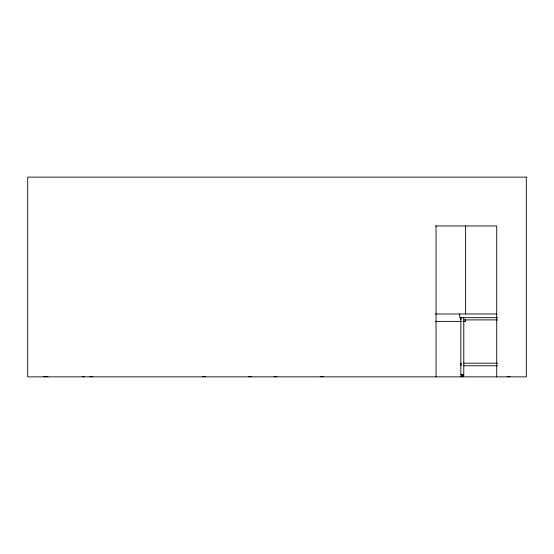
<?xml version="1.0" encoding="UTF-8"?>
<svg xmlns="http://www.w3.org/2000/svg" width="554" height="554" viewBox="0 0 554 554"><rect width="100%" height="100%" fill="white"/><g stroke="black" fill="none" stroke-linecap="round" stroke-linejoin="round"><path stroke-width="0.83" d="M45.566 376.498L47.692 376.498M82.359 376.381L84.686 376.498M84.575 376.561L82.255 376.436L84.443 376.519L83.301 376.672M46.314 376.672L47.45 376.519L45.255 376.429L47.859 376.436M47.201 376.457L45.843 376.436M46.903 376.665L47.561 376.498M83.896 376.665L84.547 376.498L83.799 376.672M46.813 376.672L47.568 376.491M84.194 376.457L82.837 376.436M47.339 376.644L45.788 376.644M84.326 376.644L82.775 376.644M435.402 225.956L496.709 225.956L496.709 376.865M435.402 313.986L496.834 313.986M497.547 317.684L459.723 317.684L459.723 313.986M463.788 319.907L497.547 319.907M435.402 321.382L461.295 321.382M463.019 321.382L465.609 321.382L465.609 319.741M463.788 363.182L497.547 363.182M463.788 365.772L497.547 365.772M460.831 374.649L463.788 374.649M461.198 376.422L463.421 376.422M43.607 376.644L46.564 376.644M89.838 376.644L92.802 376.644M202.252 376.644L205.582 376.644M248.49 376.644L251.814 376.644M274.008 376.644L276.965 376.644M320.247 376.644L323.204 376.644M460.831 376.644L463.788 376.644M507.069 376.644L510.026 376.644M82.553 376.498L83.211 376.665M45.456 376.443L45.802 376.581L45.373 376.381M465.609 225.956L465.609 313.986M463.788 317.684L463.788 375.016L460.831 375.016L460.831 317.684M463.269 375.016L463.269 376.422M462.313 375.016L462.313 376.422M461.35 375.016L461.35 376.422M460.976 317.684L460.976 319.907M461.018 363.182L461.018 365.772M436.046 225.956L436.046 376.865M84.18 376.45L82.913 376.457L84.18 376.45M526.3 177.135L27.7 177.135L27.7 376.865L526.3 376.865L526.3 177.135"/></g></svg>
